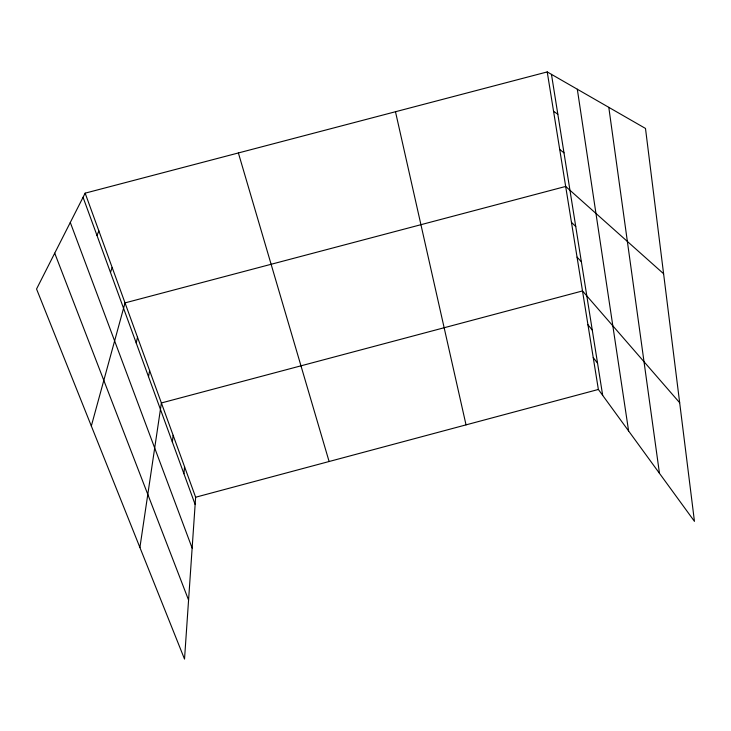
<?xml version="1.0" encoding="UTF-8"?>
<svg xmlns="http://www.w3.org/2000/svg" width="731" height="731" viewBox="0 0 731 731"><rect width="100%" height="100%" fill="white"/><g stroke="black" fill="none" stroke-linecap="round" stroke-linejoin="round"><path stroke-width="1.1" d="M85.152 193.158L195.634 497.226L184.523 659.079L36.55 289.01L85.152 193.158L547.227 71.921L645.491 128.446L694.45 521.349L598.369 389.459L547.227 71.921M183.91 473.715L184.559 466.725M172.352 442.017L173.146 435.32M139.904 547.492L161.387 402.955L582.497 290.947L679.675 402.744M148.512 376.675L149.627 370.59M136.222 342.994L137.51 337.256M91.329 425.999L125.028 302.89L565.675 186.442L663.602 273.741M110.482 272.444L112.154 267.455M96.995 235.464L98.868 230.895M195.634 497.226L598.369 389.459M553.568 111.295L557.826 114.228M559.718 149.453L563.994 152.843M571.45 222.325L575.745 226.546M577.061 257.138L581.364 261.744M587.943 324.756L592.256 330.056M593.234 357.578L597.547 363.197M54.724 253.173L188.58 600.078M70.295 222.462L192.143 548.104M83.06 197.288L195.14 504.481M238.379 152.953L329.105 461.508M395.48 111.733L466.031 424.866M551.466 74.361L602.682 395.37M577.316 89.228L628.605 430.961M608.804 107.338L659.463 473.322"/></g></svg>
